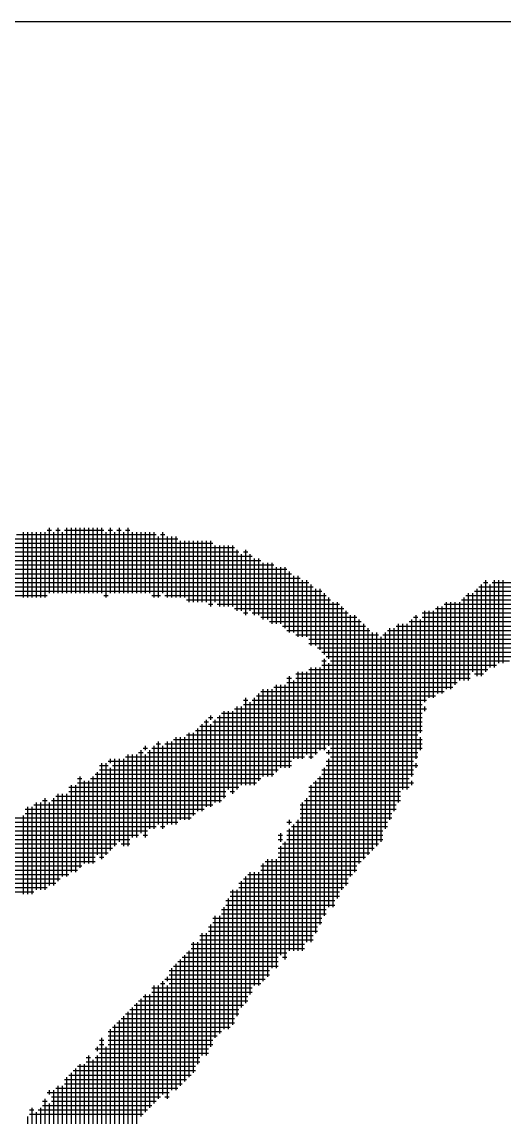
# Model space of a CAD drawing. Header units: feet. Extents: x 0 to 252300, y 0 to 178200.
# Drawn here: x 171350 to 171608, y 9014 to 9600 of the extents above; entities that cross this region are included whole.
import ezdxf
from ezdxf.enums import TextEntityAlignment as Align

# ---------------------------------------------------------------- set-up
doc = ezdxf.new("R2010")
doc.units = ezdxf.units.FT
doc.header["$LTSCALE"] = 3000
doc.header["$MEASUREMENT"] = 0
for name, color, linetype in [('CX-BORD', 3, 'CONTINUOUS'), ('CX-BORD-LIN1', 4, 'CONTINUOUS'), ('CX-BORD-LIN2', 3, 'CONTINUOUS'), ('CX-BORD-TEX2', 7, 'CONTINUOUS'), ('CX-BORD-TEX3', 6, 'CONTINUOUS')]:
    doc.layers.add(name, color=color, linetype=linetype)
doc.styles.add('TB_TEXT', font='')
doc.styles.add('TB_WBTXT', font='')
doc.styles.add('TB_WMTXT', font='')
doc.styles.get('TB_TEXT').set_extended_font_data('DotumChe')
doc.styles.get('TB_WBTXT').set_extended_font_data('Dotum')
doc.styles.get('TB_WMTXT').set_extended_font_data('DotumChe')

# ---------------------------------------------------------------- blocks, each defined once
blk = doc.blocks.new('CXBLKA1')
at = {"layer": 'CX-BORD-LIN2'}
blk.add_lwpolyline([(558, 12), (270, 12)], dxfattribs=at)
at = {"layer": 'CX-BORD-LIN1', "style": 'TB_TEXT'}
for tag, p in [('TR_RCON5', (342.3033, 33)), ('TR_RCON4', (342.3033, 27)), ('TR_RCON3', (342.3033, 21)), ('TR_RCON2', (342.3033, 15)), ('TR_RCON1', (342.3033, 9))]:
    blk.add_attdef(tag, text='', height=3.5, dxfattribs=at).set_placement(p, align=Align.MIDDLE_LEFT)
for tag, height, p in [('TR_DGN5', 3.5, (451.1185, 33)), ('TR_CHK5', 3.5, (491.1185, 33)), ('TR_RDAT5', 3.5, (317.5, 33)), ('TR_APP5', 3.5, (531.1185, 33)), ('TR_RNUM5', 3, (285.1051, 32.6366)), ('TR_DGN4', 3.5, (451.1185, 27)), ('TR_CHK4', 3.5, (491.1185, 27)), ('TR_RDAT4', 3.5, (317.5, 27)), ('TR_APP4', 3.5, (531.1185, 27)), ('TR_RNUM4', 3, (285.1051, 26.6366)), ('TR_DGN3', 3.5, (451.1185, 21)), ('TR_CHK3', 3.5, (491.1185, 21)), ('TR_RDAT3', 3.5, (317.5, 21)), ('TR_APP3', 3.5, (531.1185, 21)), ('TR_RNUM3', 3, (285.1051, 20.6366)), ('TR_DGN2', 3.5, (451.1185, 15)), ('TR_CHK2', 3.5, (491.1185, 15)), ('TR_RDAT2', 3.5, (317.5, 15)), ('TR_APP2', 3.5, (531.1185, 15)), ('TR_RNUM2', 3, (285.1051, 14.6366)), ('TR_DGN1', 3.5, (451.1185, 9)), ('TR_CHK1', 3.5, (491.1185, 9)), ('TR_RDAT1', 3.5, (317.5, 9)), ('TR_APP1', 3.5, (531.1185, 9)), ('TR_RNUM1', 3, (285.1051, 8.6366))]:
    blk.add_attdef(tag, text='', height=height, dxfattribs=at).set_placement(p, align=Align.MIDDLE_CENTER)
at = {"layer": 'CX-BORD-LIN2', "style": 'TB_TEXT'}
blk.add_attdef('TD_VERSION', text='', height=3, rotation=90, dxfattribs=at).set_placement((800.5, 48.0149), align=Align.MIDDLE_CENTER)
at = {"layer": 'CX-BORD-TEX2', "style": 'TB_WMTXT'}
for tag, height, p in [('TB_CNAME', 5, (15.3448, 531.8324)), ('TB_CSCOP', 4, (16.6346, 523.8324))]:
    blk.add_attdef(tag, text='', height=height, dxfattribs=at).set_placement(p, align=Align.BOTTOM_LEFT)
at = {"layer": 'CX-BORD-TEX2', "style": 'TB_WBTXT'}
for tag, height, p in [('TB_MTITIL', 10, (398, 533.3264)), ('TB_STITL', 7, (398, 518.3264))]:
    blk.add_attdef(tag, text='', height=height, dxfattribs=at).set_placement(p, align=Align.MIDDLE_CENTER)
at = {"layer": 'CX-BORD-TEX3', "style": 'TB_TEXT'}
for tag, height, p in [('TD_LNDST', 4.5, (215, 31.5)), ('TD_DSECT', 4.5, (605.5, 31.5)), ('TD_DDIST', 4.5, (654.5, 31.5)), ('TD_DNAME_TOP', 4.5, (755, 27.957)), ('TD_CSECT', 4.5, (605.5, 22.5)), ('TD_CDIST', 4.5, (654.5, 22.5)), ('TD_DNAME_MAIN', 4.5, (755, 21.4731)), ('TD_DNAME_BOT', 3, (755, 15.2489)), ('TD_HSCAL', 4.5, (620.8841, 13.7484)), ('TD_VSCAL', 4.5, (656.8615, 13.7484)), ('TD_CCOMP', 4.5, (215, 13.5927)), ('TD_CSTEP', 4.5, (250.744, 5.125)), ('TD_FIELD', 4.5, (180, 5.125)), ('TD_DWGNO', 4.5, (755, 5.0017)), ('TD_DWGCODE', 4.5, (637, 4.7908))]:
    blk.add_attdef(tag, text='', height=height, dxfattribs=at).set_placement(p, align=Align.MIDDLE_CENTER)
for tag, height, width, p in [('TD_DCOMP', 4.5, 0.95, (215, 22.5875)), ('TD_CNAME', 5, 0.78, (65, 7.5956))]:
    blk.add_attdef(tag, text='', height=height, dxfattribs=dict(at, width=width)).set_placement(p, align=Align.MIDDLE_CENTER)

msp = doc.modelspace()

# ---------------------------------------------------------------- linework, layer by layer
at = {"layer": 'CX-BORD-TEX2'}
for p, q in [((171347.09, 9325.72), (171421.74, 9325.72)), ((171350.59, 9326.89), (171350.59, 9291.9)), ((171352.92, 9326.89), (171352.92, 9291.9)), ((171355.25, 9326.89), (171355.25, 9291.9)), ((171357.59, 9326.89), (171357.59, 9291.9)), ((171359.92, 9326.89), (171359.92, 9291.9)), ((171362.25, 9326.89), (171362.25, 9291.9)), ((171363.42, 9328.05), (171365.75, 9328.05)), ((171364.59, 9329.22), (171364.59, 9294.23)), ((171366.92, 9326.89), (171366.92, 9294.23)), ((171368.08, 9328.05), (171370.42, 9328.05)), ((171369.25, 9329.22), (171369.25, 9294.23)), ((171371.58, 9326.89), (171371.58, 9294.23)), ((171372.75, 9328.05), (171393.75, 9328.05)), ((171373.92, 9329.22), (171373.92, 9294.23)), ((171376.25, 9329.22), (171376.25, 9294.23)), ((171378.58, 9329.22), (171378.58, 9294.23)), ((171380.92, 9329.22), (171380.92, 9294.23)), ((171383.25, 9329.22), (171383.25, 9294.23)), ((171385.58, 9329.22), (171385.58, 9294.23)), ((171387.91, 9329.22), (171387.91, 9294.23)), ((171390.25, 9329.22), (171390.25, 9294.23)), ((171392.58, 9329.22), (171392.58, 9294.23)), ((171394.91, 9326.89), (171394.91, 9291.9)), ((171396.08, 9328.05), (171398.41, 9328.05)), ((171397.24, 9329.22), (171397.24, 9294.23)), ((171399.58, 9326.89), (171399.58, 9294.23)), ((171400.74, 9328.05), (171403.08, 9328.05)), ((171401.91, 9329.22), (171401.91, 9294.23)), ((171404.24, 9326.89), (171404.24, 9294.23)), ((171405.41, 9328.05), (171407.74, 9328.05)), ((171406.58, 9329.22), (171406.58, 9294.23)), ((171408.91, 9326.89), (171408.91, 9294.23)), ((171411.24, 9326.89), (171411.24, 9294.23)), ((171413.57, 9326.89), (171413.57, 9294.23)), ((171415.91, 9326.89), (171415.91, 9294.23)), ((171418.24, 9326.89), (171418.24, 9294.23)), ((171420.57, 9326.89), (171420.57, 9291.9)), ((171422.91, 9324.56), (171422.91, 9291.9)), ((171424.07, 9325.72), (171426.4, 9325.72)), ((171425.24, 9326.89), (171425.24, 9294.23)), ((171427.57, 9324.56), (171427.57, 9291.9)), ((171429.9, 9324.56), (171429.9, 9291.9)), ((171432.24, 9324.56), (171432.24, 9291.9)), ((171309.76, 9318.72), (171463.73, 9318.72)), ((171316.76, 9321.06), (171452.07, 9321.06)), ((171337.76, 9323.39), (171433.4, 9323.39)), ((171434.57, 9322.22), (171434.57, 9291.9)), ((171436.9, 9322.22), (171436.9, 9291.9)), ((171439.24, 9322.22), (171439.24, 9289.56)), ((171441.57, 9322.22), (171441.57, 9289.56)), ((171443.9, 9322.22), (171443.9, 9289.56)), ((171446.23, 9322.22), (171446.23, 9289.56)), ((171448.57, 9322.22), (171448.57, 9289.56)), ((171450.9, 9322.22), (171450.9, 9287.23)), ((171453.23, 9319.89), (171453.23, 9289.56)), ((171455.56, 9319.89), (171455.56, 9287.23)), ((171457.9, 9319.89), (171457.9, 9287.23)), ((171460.23, 9319.89), (171460.23, 9287.23)), ((171462.56, 9319.89), (171462.56, 9287.23)), ((171272.44, 9314.06), (171473.06, 9314.06)), ((171291.1, 9316.39), (171466.06, 9316.39)), ((171464.9, 9317.56), (171464.9, 9284.9)), ((171467.23, 9315.22), (171467.23, 9284.9)), ((171468.4, 9316.39), (171470.73, 9316.39)), ((171469.56, 9317.56), (171469.56, 9282.57)), ((171471.89, 9315.22), (171471.89, 9284.9)), ((171474.23, 9312.89), (171474.23, 9282.57)), ((171476.56, 9312.89), (171476.56, 9282.57)), ((171242.11, 9307.06), (171491.72, 9307.06)), ((171253.78, 9309.39), (171484.72, 9309.39)), ((171260.78, 9311.73), (171477.73, 9311.73)), ((171478.89, 9310.56), (171478.89, 9280.23)), ((171481.23, 9310.56), (171481.23, 9280.23)), ((171483.56, 9310.56), (171483.56, 9277.9)), ((171485.89, 9308.23), (171485.89, 9277.9)), ((171488.22, 9308.23), (171488.22, 9277.9)), ((171490.56, 9308.23), (171490.56, 9275.57)), ((171228.12, 9302.39), (171498.72, 9302.39)), ((171237.45, 9304.73), (171494.06, 9304.73)), ((171492.89, 9305.89), (171492.89, 9273.23)), ((171495.22, 9303.56), (171495.22, 9273.23)), ((171497.56, 9303.56), (171497.56, 9270.9)), ((171499.89, 9301.23), (171499.89, 9270.9)), ((171502.22, 9301.23), (171502.22, 9270.9)), ((171597.87, 9301.23), (171597.87, 9252.24)), ((171602.53, 9301.23), (171602.53, 9254.57)), ((171604.86, 9301.23), (171604.86, 9256.9)), ((171607.2, 9301.23), (171607.2, 9256.9)), ((171204.79, 9295.4), (171510.39, 9295.4)), ((171209.45, 9297.73), (171505.72, 9297.73)), ((171221.12, 9300.06), (171503.39, 9300.06)), ((171504.55, 9298.89), (171504.55, 9266.24)), ((171506.89, 9296.56), (171506.89, 9266.24)), ((171509.22, 9296.56), (171509.22, 9263.9)), ((171592.03, 9295.4), (171685.35, 9295.4)), ((171593.2, 9296.56), (171593.2, 9249.91)), ((171594.37, 9297.73), (171690.01, 9297.73)), ((171595.53, 9298.89), (171595.53, 9249.91)), ((171596.7, 9300.06), (171599.03, 9300.06)), ((171600.2, 9298.89), (171600.2, 9254.57)), ((171601.36, 9300.06), (171694.68, 9300.06)), ((171190.79, 9293.06), (171363.42, 9293.06)), ((171393.75, 9293.06), (171396.08, 9293.06)), ((171419.41, 9293.06), (171424.07, 9293.06)), ((171426.4, 9293.06), (171512.72, 9293.06)), ((171438.07, 9290.73), (171515.05, 9290.73)), ((171511.55, 9294.23), (171511.55, 9261.57)), ((171513.88, 9291.9), (171513.88, 9259.24)), ((171516.22, 9289.56), (171516.22, 9126.27)), ((171518.55, 9289.56), (171518.55, 9130.93)), ((171576.87, 9289.56), (171576.87, 9242.91)), ((171579.2, 9289.56), (171579.2, 9242.91)), ((171581.54, 9289.56), (171581.54, 9245.24)), ((171583.87, 9289.56), (171583.87, 9247.57)), ((171585.04, 9290.73), (171678.35, 9290.73)), ((171586.2, 9291.9), (171586.2, 9247.57)), ((171587.37, 9293.06), (171680.68, 9293.06)), ((171588.53, 9294.23), (171588.53, 9247.57)), ((171590.87, 9294.23), (171590.87, 9252.24)), ((171449.73, 9288.4), (171452.07, 9288.4)), ((171454.4, 9288.4), (171519.72, 9288.4)), ((171463.73, 9286.06), (171522.05, 9286.06)), ((171468.4, 9283.73), (171470.73, 9283.73)), ((171473.06, 9283.73), (171524.38, 9283.73)), ((171520.88, 9287.23), (171520.88, 9135.6)), ((171523.22, 9284.9), (171523.22, 9137.93)), ((171564.04, 9283.73), (171662.02, 9283.73)), ((171565.21, 9284.9), (171565.21, 9235.91)), ((171567.54, 9284.9), (171567.54, 9238.24)), ((171569.87, 9284.9), (171569.87, 9238.24)), ((171571.04, 9286.06), (171669.02, 9286.06)), ((171572.2, 9287.23), (171572.2, 9240.57)), ((171574.54, 9287.23), (171574.54, 9240.57)), ((171575.7, 9288.4), (171671.35, 9288.4)), ((171477.73, 9281.4), (171529.05, 9281.4)), ((171482.39, 9279.07), (171531.38, 9279.07)), ((171525.55, 9282.57), (171525.55, 9142.6)), ((171527.88, 9282.57), (171527.88, 9144.93)), ((171530.21, 9280.23), (171530.21, 9149.6)), ((171532.55, 9277.9), (171532.55, 9151.93)), ((171551.21, 9277.9), (171551.21, 9182.25)), ((171553.54, 9277.9), (171553.54, 9189.25)), ((171555.88, 9277.9), (171555.88, 9189.25)), ((171557.04, 9279.07), (171650.35, 9279.07)), ((171558.21, 9280.23), (171558.21, 9196.25)), ((171559.37, 9281.4), (171561.71, 9281.4)), ((171560.54, 9282.57), (171560.54, 9205.58)), ((171562.87, 9280.23), (171562.87, 9219.58)), ((171564.04, 9281.4), (171657.35, 9281.4)), ((171489.39, 9276.73), (171533.71, 9276.73)), ((171491.72, 9274.4), (171536.05, 9274.4)), ((171496.39, 9272.07), (171540.71, 9272.07)), ((171534.88, 9275.57), (171534.88, 9154.26)), ((171537.21, 9273.23), (171537.21, 9156.59)), ((171539.55, 9273.23), (171539.55, 9158.93)), ((171543.04, 9272.07), (171634.02, 9272.07)), ((171544.21, 9273.23), (171544.21, 9168.26)), ((171545.38, 9274.4), (171641.02, 9274.4)), ((171546.54, 9275.57), (171546.54, 9172.92)), ((171548.88, 9275.57), (171548.88, 9177.59)), ((171550.04, 9276.73), (171643.36, 9276.73)), ((171503.39, 9269.73), (171629.36, 9269.73)), ((171503.39, 9267.4), (171627.03, 9267.4)), ((171541.88, 9270.9), (171541.88, 9161.26)), ((171508.05, 9265.07), (171622.36, 9265.07)), ((171510.39, 9262.74), (171617.69, 9262.74)), ((171512.72, 9260.4), (171613.03, 9260.4)), ((171504.55, 9254.57), (171504.55, 9205.58)), ((171506.89, 9254.57), (171506.89, 9207.92)), ((171509.22, 9254.57), (171509.22, 9210.25)), ((171510.39, 9258.07), (171512.72, 9258.07)), ((171510.39, 9255.74), (171603.7, 9255.74)), ((171511.55, 9259.24), (171511.55, 9210.25)), ((171513.88, 9256.9), (171513.88, 9212.58)), ((171515.05, 9258.07), (171610.7, 9258.07)), ((171491.72, 9248.74), (171494.06, 9248.74)), ((171492.89, 9249.91), (171492.89, 9200.92)), ((171496.39, 9251.07), (171589.7, 9251.07)), ((171496.39, 9248.74), (171589.7, 9248.74)), ((171497.56, 9252.24), (171497.56, 9205.58)), ((171499.89, 9252.24), (171499.89, 9205.58)), ((171502.22, 9252.24), (171502.22, 9207.92)), ((171503.39, 9253.41), (171599.03, 9253.41)), ((171592.03, 9251.07), (171596.7, 9251.07)), ((171478.89, 9242.91), (171478.89, 9196.25)), ((171481.23, 9242.91), (171481.23, 9196.25)), ((171483.56, 9242.91), (171483.56, 9196.25)), ((171484.72, 9244.07), (171580.37, 9244.07)), ((171485.89, 9245.24), (171485.89, 9198.58)), ((171488.22, 9245.24), (171488.22, 9200.92)), ((171490.56, 9245.24), (171490.56, 9200.92)), ((171491.72, 9246.41), (171582.7, 9246.41)), ((171495.22, 9247.57), (171495.22, 9205.58)), ((171468.4, 9237.08), (171470.73, 9237.08)), ((171469.56, 9238.24), (171469.56, 9191.59)), ((171473.06, 9237.08), (171566.37, 9237.08)), ((171474.23, 9238.24), (171474.23, 9191.59)), ((171475.39, 9239.41), (171571.04, 9239.41)), ((171476.56, 9240.57), (171476.56, 9193.92)), ((171477.73, 9241.74), (171575.7, 9241.74)), ((171457.9, 9231.24), (171457.9, 9184.59)), ((171460.23, 9231.24), (171460.23, 9189.25)), ((171462.56, 9231.24), (171462.56, 9186.92)), ((171463.73, 9232.41), (171566.37, 9232.41)), ((171464.9, 9233.58), (171464.9, 9189.25)), ((171467.23, 9233.58), (171467.23, 9191.59)), ((171468.4, 9234.74), (171564.04, 9234.74)), ((171471.89, 9235.91), (171471.89, 9191.59)), ((171565.21, 9233.58), (171565.21, 9231.24)), ((171447.4, 9225.41), (171449.73, 9225.41)), ((171448.57, 9226.58), (171448.57, 9179.92)), ((171449.73, 9227.74), (171452.07, 9227.74)), ((171450.9, 9228.91), (171450.9, 9226.58)), ((171452.07, 9225.41), (171564.04, 9225.41)), ((171453.23, 9226.58), (171453.23, 9182.25)), ((171454.4, 9227.74), (171564.04, 9227.74)), ((171455.56, 9228.91), (171455.56, 9182.25)), ((171456.73, 9230.08), (171564.04, 9230.08)), ((171439.24, 9219.58), (171439.24, 9172.92)), ((171441.57, 9219.58), (171441.57, 9175.26)), ((171442.73, 9220.75), (171564.04, 9220.75)), ((171443.9, 9221.91), (171443.9, 9177.59)), ((171445.07, 9223.08), (171564.04, 9223.08)), ((171446.23, 9224.25), (171446.23, 9177.59)), ((171450.9, 9224.25), (171450.9, 9179.92)), ((171421.74, 9213.75), (171424.07, 9213.75)), ((171422.91, 9214.91), (171422.91, 9170.59)), ((171426.4, 9213.75), (171564.04, 9213.75)), ((171427.57, 9214.91), (171427.57, 9170.59)), ((171429.9, 9214.91), (171429.9, 9170.59)), ((171431.07, 9216.08), (171564.04, 9216.08)), ((171432.24, 9217.25), (171432.24, 9170.59)), ((171434.57, 9217.25), (171434.57, 9172.92)), ((171436.9, 9217.25), (171436.9, 9172.92)), ((171438.07, 9218.41), (171561.71, 9218.41)), ((171562.87, 9217.25), (171562.87, 9210.25)), ((171406.58, 9207.92), (171406.58, 9158.93)), ((171408.91, 9207.92), (171408.91, 9163.59)), ((171411.24, 9207.92), (171411.24, 9163.59)), ((171412.41, 9209.08), (171414.74, 9209.08)), ((171413.57, 9210.25), (171413.57, 9165.93)), ((171414.74, 9211.41), (171417.07, 9211.41)), ((171415.91, 9212.58), (171415.91, 9210.25)), ((171415.91, 9207.92), (171415.91, 9163.59)), ((171417.07, 9209.08), (171508.05, 9209.08)), ((171418.24, 9210.25), (171418.24, 9168.26)), ((171419.41, 9211.41), (171512.72, 9211.41)), ((171420.57, 9212.58), (171420.57, 9168.26)), ((171425.24, 9212.58), (171425.24, 9168.26)), ((171512.72, 9209.08), (171561.71, 9209.08)), ((171513.88, 9210.25), (171513.88, 9207.92)), ((171515.05, 9211.41), (171564.04, 9211.41)), ((171391.41, 9202.08), (171396.08, 9202.08)), ((171392.58, 9203.25), (171392.58, 9151.93)), ((171394.91, 9203.25), (171394.91, 9154.26)), ((171396.08, 9204.42), (171494.06, 9204.42)), ((171397.24, 9205.58), (171397.24, 9203.25)), ((171398.41, 9202.08), (171494.06, 9202.08)), ((171399.58, 9205.58), (171399.58, 9158.93)), ((171401.91, 9205.58), (171401.91, 9161.26)), ((171404.24, 9205.58), (171404.24, 9158.93)), ((171405.41, 9206.75), (171501.05, 9206.75)), ((171503.39, 9206.75), (171505.72, 9206.75)), ((171512.72, 9204.42), (171559.37, 9204.42)), ((171512.72, 9202.08), (171561.71, 9202.08)), ((171513.88, 9205.58), (171513.88, 9126.27)), ((171515.05, 9206.75), (171561.71, 9206.75)), ((171560.54, 9203.25), (171560.54, 9200.92)), ((171380.92, 9196.25), (171380.92, 9147.26)), ((171387.91, 9196.25), (171387.91, 9149.6)), ((171389.08, 9197.42), (171484.72, 9197.42)), ((171390.25, 9198.58), (171390.25, 9154.26)), ((171391.41, 9199.75), (171487.06, 9199.75)), ((171397.24, 9200.92), (171397.24, 9156.59)), ((171509.22, 9196.25), (171509.22, 9116.94)), ((171510.39, 9199.75), (171559.37, 9199.75)), ((171510.39, 9197.42), (171559.37, 9197.42)), ((171511.55, 9200.92), (171511.55, 9121.6)), ((171375.08, 9190.42), (171466.06, 9190.42)), ((171376.25, 9191.59), (171376.25, 9144.93)), ((171378.58, 9191.59), (171378.58, 9144.93)), ((171379.75, 9195.09), (171382.08, 9195.09)), ((171379.75, 9192.75), (171475.39, 9192.75)), ((171383.25, 9193.92), (171383.25, 9149.6)), ((171385.58, 9193.92), (171385.58, 9149.6)), ((171386.75, 9195.09), (171477.73, 9195.09)), ((171503.39, 9190.42), (171557.04, 9190.42)), ((171504.55, 9191.59), (171504.55, 9107.61)), ((171505.72, 9192.75), (171559.37, 9192.75)), ((171506.89, 9193.92), (171506.89, 9112.27)), ((171508.05, 9195.09), (171557.04, 9195.09)), ((171558.21, 9193.92), (171558.21, 9191.59)), ((171362.25, 9184.59), (171362.25, 9135.6)), ((171366.92, 9184.59), (171366.92, 9137.93)), ((171368.08, 9185.75), (171459.06, 9185.75)), ((171369.25, 9186.92), (171369.25, 9140.26)), ((171371.58, 9186.92), (171371.58, 9142.6)), ((171373.92, 9186.92), (171373.92, 9142.6)), ((171375.08, 9188.09), (171459.06, 9188.09)), ((171461.4, 9188.09), (171463.73, 9188.09)), ((171502.22, 9184.59), (171502.22, 9107.61)), ((171503.39, 9188.09), (171552.38, 9188.09)), ((171503.39, 9185.75), (171552.38, 9185.75)), ((171351.76, 9178.76), (171447.4, 9178.76)), ((171352.92, 9179.92), (171352.92, 9133.27)), ((171355.25, 9179.92), (171355.25, 9133.27)), ((171356.42, 9181.09), (171452.07, 9181.09)), ((171357.59, 9182.25), (171357.59, 9135.6)), ((171359.92, 9182.25), (171359.92, 9135.6)), ((171361.09, 9183.42), (171363.42, 9183.42)), ((171364.59, 9182.25), (171364.59, 9137.93)), ((171365.75, 9183.42), (171456.73, 9183.42)), ((171498.72, 9181.09), (171550.04, 9181.09)), ((171498.72, 9178.76), (171550.04, 9178.76)), ((171499.89, 9182.25), (171499.89, 9102.94)), ((171501.05, 9183.42), (171552.38, 9183.42)), ((171344.76, 9174.09), (171440.4, 9174.09)), ((171350.59, 9175.26), (171350.59, 9133.27)), ((171351.76, 9176.42), (171442.73, 9176.42)), ((171492.89, 9172.92), (171492.89, 9170.59)), ((171497.56, 9172.92), (171497.56, 9102.94)), ((171498.72, 9176.42), (171547.71, 9176.42)), ((171498.72, 9174.09), (171547.71, 9174.09)), ((171326.09, 9167.09), (171417.07, 9167.09)), ((171335.43, 9169.42), (171421.74, 9169.42)), ((171342.42, 9171.76), (171433.4, 9171.76)), ((171424.07, 9169.42), (171426.4, 9169.42)), ((171491.72, 9171.76), (171494.06, 9171.76)), ((171491.72, 9167.09), (171543.04, 9167.09)), ((171492.89, 9168.26), (171492.89, 9102.94)), ((171494.06, 9169.42), (171545.38, 9169.42)), ((171495.22, 9170.59), (171495.22, 9102.94)), ((171496.39, 9171.76), (171545.38, 9171.76)), ((171314.43, 9162.43), (171407.74, 9162.43)), ((171321.43, 9164.76), (171412.41, 9164.76)), ((171414.74, 9164.76), (171417.07, 9164.76)), ((171487.06, 9164.76), (171489.39, 9164.76)), ((171487.06, 9162.43), (171489.39, 9162.43)), ((171488.22, 9165.93), (171488.22, 9161.26)), ((171490.56, 9161.26), (171490.56, 9098.27)), ((171491.72, 9164.76), (171543.04, 9164.76)), ((171491.72, 9162.43), (171543.04, 9162.43)), ((171305.1, 9157.76), (171398.41, 9157.76)), ((171305.1, 9155.43), (171396.08, 9155.43)), ((171316.76, 9160.09), (171400.74, 9160.09)), ((171403.08, 9160.09), (171407.74, 9160.09)), ((171487.06, 9157.76), (171538.38, 9157.76)), ((171487.06, 9155.43), (171536.05, 9155.43)), ((171488.22, 9158.93), (171488.22, 9100.61)), ((171489.39, 9160.09), (171540.71, 9160.09)), ((171295.77, 9150.76), (171389.08, 9150.76)), ((171298.1, 9153.09), (171389.08, 9153.09)), ((171391.41, 9153.09), (171393.75, 9153.09)), ((171478.89, 9149.6), (171478.89, 9086.61)), ((171480.06, 9150.76), (171531.38, 9150.76)), ((171481.23, 9151.93), (171481.23, 9088.94)), ((171483.56, 9151.93), (171483.56, 9093.61)), ((171485.89, 9151.93), (171485.89, 9093.61)), ((171487.06, 9153.09), (171533.71, 9153.09)), ((171281.77, 9143.76), (171375.08, 9143.76)), ((171286.44, 9146.1), (171379.75, 9146.1)), ((171288.77, 9148.43), (171382.08, 9148.43)), ((171470.73, 9143.76), (171526.72, 9143.76)), ((171471.89, 9144.93), (171471.89, 9079.61)), ((171474.23, 9144.93), (171474.23, 9084.28)), ((171476.56, 9144.93), (171476.56, 9084.28)), ((171477.73, 9148.43), (171529.05, 9148.43)), ((171477.73, 9146.1), (171529.05, 9146.1)), ((171274.77, 9139.1), (171368.08, 9139.1)), ((171279.44, 9141.43), (171370.42, 9141.43)), ((171466.06, 9139.1), (171524.38, 9139.1)), ((171467.23, 9140.26), (171467.23, 9072.61)), ((171468.4, 9141.43), (171524.38, 9141.43)), ((171469.56, 9142.6), (171469.56, 9074.95)), ((171267.77, 9134.43), (171356.42, 9134.43)), ((171270.11, 9136.77), (171363.42, 9136.77)), ((171460.23, 9130.93), (171460.23, 9060.95)), ((171461.4, 9134.43), (171519.72, 9134.43)), ((171461.4, 9132.1), (171519.72, 9132.1)), ((171462.56, 9135.6), (171462.56, 9063.28)), ((171464.9, 9135.6), (171464.9, 9067.95)), ((171466.06, 9136.77), (171522.05, 9136.77)), ((171456.73, 9125.1), (171512.72, 9125.1)), ((171457.9, 9126.27), (171457.9, 9060.95)), ((171459.06, 9129.77), (171517.38, 9129.77)), ((171459.06, 9127.43), (171517.38, 9127.43)), ((171452.07, 9120.44), (171510.39, 9120.44)), ((171453.23, 9121.6), (171453.23, 9056.28)), ((171455.56, 9121.6), (171455.56, 9058.62)), ((171456.73, 9122.77), (171512.72, 9122.77)), ((171449.73, 9115.77), (171508.05, 9115.77)), ((171449.73, 9113.44), (171508.05, 9113.44)), ((171450.9, 9116.94), (171450.9, 9051.62)), ((171452.07, 9118.1), (171510.39, 9118.1)), ((171441.57, 9107.61), (171441.57, 9037.62)), ((171443.9, 9107.61), (171443.9, 9042.29)), ((171445.07, 9111.1), (171505.72, 9111.1)), ((171445.07, 9108.77), (171505.72, 9108.77)), ((171446.23, 9112.27), (171446.23, 9046.95)), ((171448.57, 9112.27), (171448.57, 9046.95)), ((171438.07, 9101.77), (171491.72, 9101.77)), ((171439.24, 9102.94), (171439.24, 9035.29)), ((171440.4, 9106.44), (171501.05, 9106.44)), ((171440.4, 9104.11), (171501.05, 9104.11)), ((171432.24, 9095.94), (171432.24, 9028.29)), ((171433.4, 9097.11), (171487.06, 9097.11)), ((171434.57, 9098.27), (171434.57, 9030.62)), ((171435.74, 9099.44), (171487.06, 9099.44)), ((171436.9, 9100.61), (171436.9, 9032.96)), ((171489.39, 9099.44), (171491.72, 9099.44)), ((171428.74, 9092.44), (171482.39, 9092.44)), ((171428.74, 9090.11), (171482.39, 9090.11)), ((171429.9, 9093.61), (171429.9, 9028.29)), ((171431.07, 9094.77), (171487.06, 9094.77)), ((171420.57, 9084.28), (171420.57, 9021.29)), ((171422.91, 9084.28), (171422.91, 9023.62)), ((171424.07, 9085.44), (171426.4, 9085.44)), ((171425.24, 9086.61), (171425.24, 9025.96)), ((171426.4, 9087.78), (171480.06, 9087.78)), ((171427.57, 9088.94), (171427.57, 9086.61)), ((171427.57, 9084.28), (171427.57, 9023.62)), ((171428.74, 9085.44), (171477.73, 9085.44)), ((171414.74, 9078.45), (171470.73, 9078.45)), ((171415.91, 9079.61), (171415.91, 9016.63)), ((171418.24, 9079.61), (171418.24, 9018.96)), ((171419.41, 9083.11), (171473.06, 9083.11)), ((171419.41, 9080.78), (171473.06, 9080.78)), ((171408.91, 9072.61), (171408.91, 9004.96)), ((171410.08, 9073.78), (171468.4, 9073.78)), ((171411.24, 9074.95), (171411.24, 9009.63)), ((171412.41, 9076.11), (171470.73, 9076.11)), ((171413.57, 9077.28), (171413.57, 9014.29)), ((171403.08, 9066.78), (171463.73, 9066.78)), ((171404.24, 9067.95), (171404.24, 9000.3)), ((171405.41, 9069.11), (171466.06, 9069.11)), ((171406.58, 9070.28), (171406.58, 9004.96)), ((171407.74, 9071.45), (171466.06, 9071.45)), ((171397.24, 9060.95), (171397.24, 8997.96)), ((171398.41, 9062.12), (171461.4, 9062.12)), ((171399.58, 9063.28), (171399.58, 9000.3)), ((171400.74, 9064.45), (171463.73, 9064.45)), ((171401.91, 9065.61), (171401.91, 9002.63)), ((171391.41, 9055.12), (171393.75, 9055.12)), ((171392.58, 9056.28), (171392.58, 8990.97)), ((171396.08, 9059.78), (171456.73, 9059.78)), ((171396.08, 9057.45), (171454.4, 9057.45)), ((171396.08, 9055.12), (171452.07, 9055.12)), ((171389.08, 9050.45), (171449.73, 9050.45)), ((171390.25, 9051.62), (171390.25, 9049.29)), ((171391.41, 9052.78), (171393.75, 9052.78)), ((171394.91, 9051.62), (171394.91, 8993.3)), ((171396.08, 9052.78), (171452.07, 9052.78)), ((171384.41, 9045.79), (171386.75, 9045.79)), ((171384.41, 9043.45), (171445.07, 9043.45)), ((171385.58, 9046.95), (171385.58, 8983.97)), ((171387.91, 9044.62), (171387.91, 8983.97)), ((171389.08, 9045.79), (171445.07, 9045.79)), ((171390.25, 9046.95), (171390.25, 8990.97)), ((171391.41, 9048.12), (171449.73, 9048.12)), ((171376.25, 9037.62), (171376.25, 8976.97)), ((171377.42, 9038.79), (171442.73, 9038.79)), ((171378.58, 9039.95), (171378.58, 8979.3)), ((171379.75, 9041.12), (171442.73, 9041.12)), ((171380.92, 9042.29), (171380.92, 8979.3)), ((171383.25, 9042.29), (171383.25, 8981.63)), ((171372.75, 9034.12), (171438.07, 9034.12)), ((171372.75, 9031.79), (171435.74, 9031.79)), ((171373.92, 9035.29), (171373.92, 8974.64)), ((171375.08, 9036.45), (171440.4, 9036.45)), ((171363.42, 9027.12), (171428.74, 9027.12)), ((171364.59, 9028.29), (171364.59, 9025.96)), ((171366.92, 9028.29), (171366.92, 8965.3)), ((171368.08, 9029.46), (171433.4, 9029.46)), ((171369.25, 9030.62), (171369.25, 8969.97)), ((171371.58, 9030.62), (171371.58, 8972.3)), ((171361.09, 9022.46), (171363.42, 9022.46)), ((171361.09, 9020.13), (171419.41, 9020.13)), ((171362.25, 9023.62), (171362.25, 8962.97)), ((171364.59, 9021.29), (171364.59, 8960.64)), ((171365.75, 9024.79), (171424.07, 9024.79)), ((171365.75, 9022.46), (171421.74, 9022.46)), ((171426.4, 9024.79), (171428.74, 9024.79)), ((171352.92, 9014.29), (171352.92, 8953.64)), ((171354.09, 9017.79), (171356.42, 9017.79)), ((171354.09, 9015.46), (171414.74, 9015.46)), ((171355.25, 9018.96), (171355.25, 8953.64)), ((171357.59, 9016.63), (171357.59, 8958.31)), ((171358.75, 9017.79), (171417.07, 9017.79)), ((171359.92, 9018.96), (171359.92, 8958.31))]:
    msp.add_line(p, q, dxfattribs=at)

# ---------------------------------------------------------------- block references
at = {"layer": 'CX-BORD', "xscale": 300, "yscale": 300, "zscale": 300}
msp.add_blockref('CXBLKA1', (7500, 6000), dxfattribs=at)

doc.saveas('drawing.dxf')
